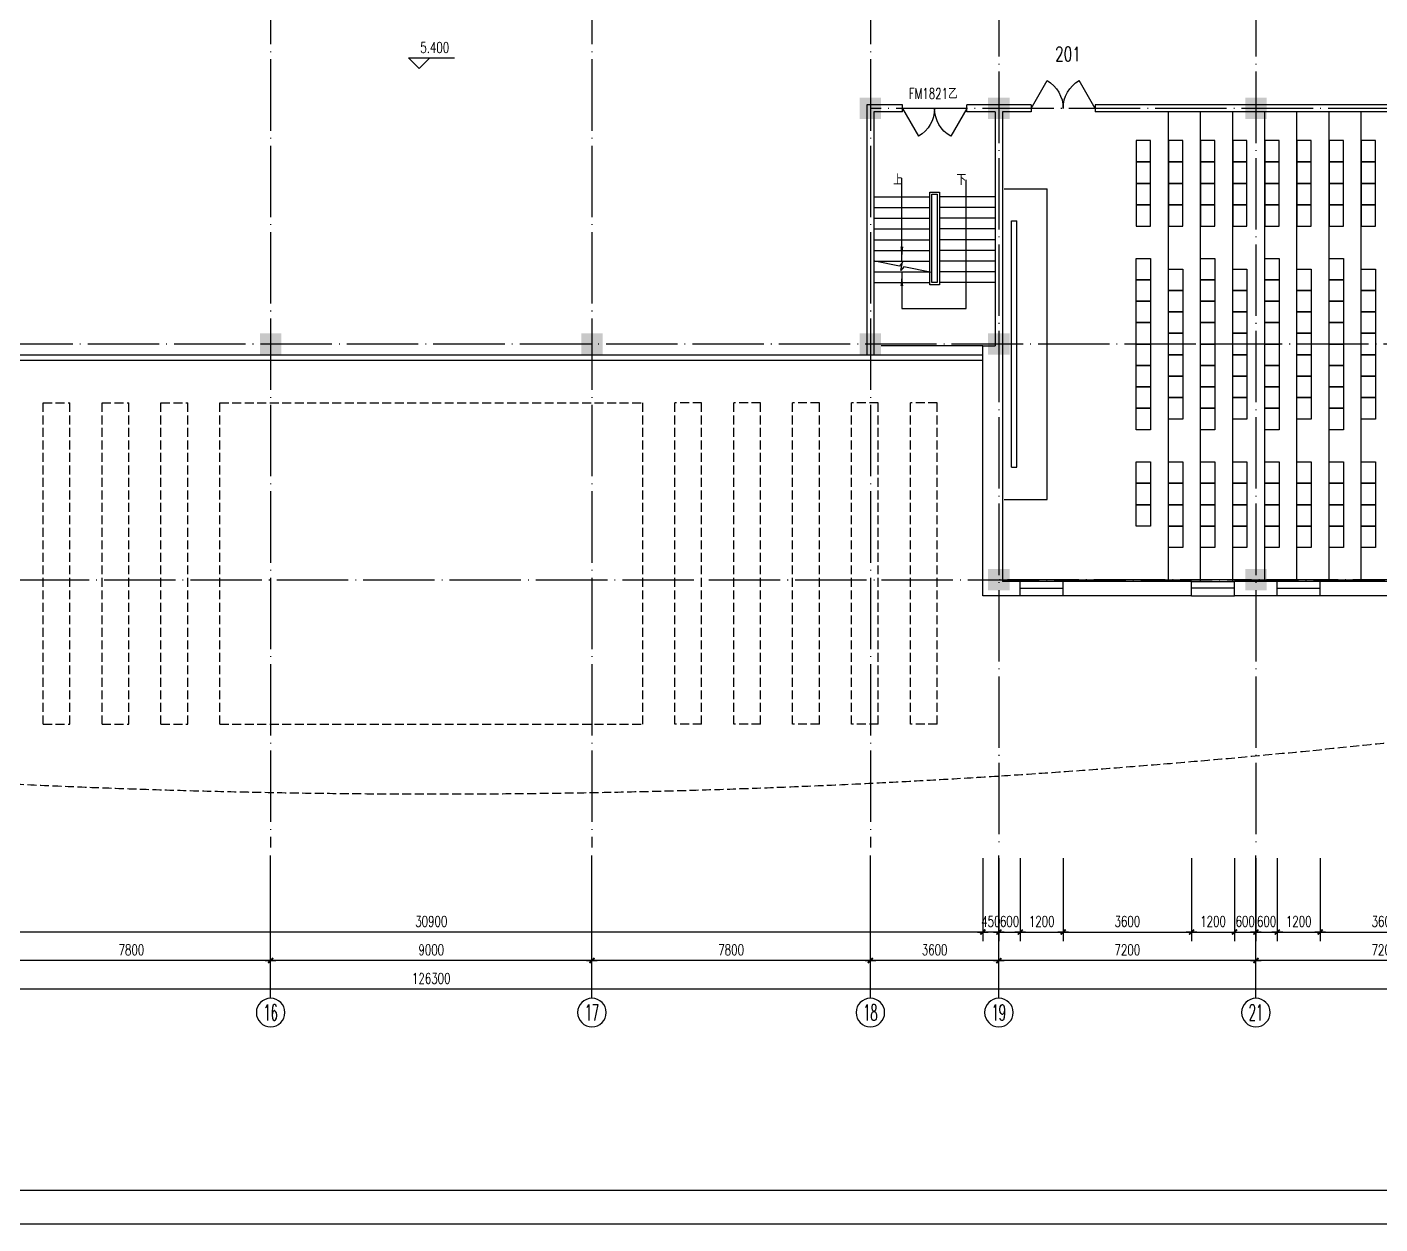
# Model space of a CAD drawing. Extents: x 165127 to 1058185, y 60808 to 144908.
# Drawn here: x 403260 to 441158, y 60808 to 94331 of the extents above; entities that cross this region are included whole.
import ezdxf
from ezdxf.enums import TextEntityAlignment as Align

# ---------------------------------------------------------------- set-up
doc = ezdxf.new("R2010")
doc.units = 0
doc.header["$LTSCALE"] = 1000
doc.linetypes.add('DASH', pattern=[0.35, 0.25, -0.1])
doc.linetypes.add('DOTE', pattern=[2.42, 2, -0.2, 0.02, -0.2])
doc.layers.get('0').update_dxf_attribs({"linetype": 'CONTINUOUS'})
doc.layers.get('DEFPOINTS').update_dxf_attribs({"linetype": 'CONTINUOUS'})
for name, color, linetype in [('AXIS', 3, 'CONTINUOUS'), ('AXIS_TEXT', 7, 'CONTINUOUS'), ('COLUMN', 7, 'CONTINUOUS'), ('DOTE', 1, 'DOTE'), ('F', 252, 'CONTINUOUS'), ('LVTRY', 6, 'CONTINUOUS'), ('PUB_DIM', 3, 'CONTINUOUS'), ('PUB_TEXT', 7, 'CONTINUOUS'), ('STAIR', 3, 'CONTINUOUS'), ('WALL', 255, 'CONTINUOUS'), ('WINDOW', 2, 'CONTINUOUS'), ('WINDOW_TEXT', 7, 'CONTINUOUS'), ('面积注记', 7, 'CONTINUOUS')]:
    doc.layers.add(name, color=color, linetype=linetype)
doc.styles.add('_HZTXT', font='romans.shx', dxfattribs={"width": 0.7, "bigfont": 'z.shx'})
doc.styles.add('COMPLEX', font='COMPLEX')
doc.styles.add('DIM_FONT', font='SIMPLEX.shx', dxfattribs={"width": 0.7})
doc.styles.add('SIMPLEX', font='SIMPLEX.SHX')
doc.dimstyles.new('AXIS', dxfattribs={"dimtxt": 300, "dimasz": 1, "dimexe": 250, "dimexo": 300, "dimgap": 150, "dimtad": 1, "dimdec": 0, "dimdsep": 46, "dimtxsty": 'DIM_FONT', "dimblk": '_DIMX', "dimcen": 2.5, "dimse1": 1, "dimse2": 1, "dimclrt": 7, "dimadec": 0, "dimazin": 0, "dimtfac": 1, "dimtdec": 0, "dimtix": 1, "dimtmove": 2, "dimatfit": 3, "dimldrblk": '_DIMX', "dimfxl": 1, "dimarcsym": 0})
doc.dimstyles.new('DIMA', dxfattribs={"dimtxt": 300, "dimasz": 1, "dimexe": 250, "dimexo": 300, "dimgap": 150, "dimtad": 1, "dimdec": 0, "dimdsep": 46, "dimtxsty": 'DIM_FONT', "dimblk": '_DIMX', "dimcen": 2.5, "dimse1": 1, "dimclrt": 7, "dimadec": 0, "dimazin": 0, "dimtfac": 1, "dimtdec": 0, "dimtix": 1, "dimtmove": 2, "dimatfit": 3, "dimldrblk": '_DIMX', "dimfxl": 1, "dimarcsym": 0})
doc.dimstyles.new('DIMN', dxfattribs={"dimtxt": 300, "dimasz": 1, "dimexe": 250, "dimexo": 300, "dimgap": 150, "dimtad": 1, "dimdec": 0, "dimdsep": 46, "dimtxsty": 'DIM_FONT', "dimblk": '_DIMX', "dimcen": 2.5, "dimclrt": 7, "dimadec": 0, "dimazin": 0, "dimtfac": 1, "dimtdec": 0, "dimtix": 1, "dimtmove": 2, "dimatfit": 3, "dimldrblk": '_DIMX', "dimfxl": 1, "dimarcsym": 0})

# ---------------------------------------------------------------- blocks, each defined once
blk = doc.blocks.new('A$C407C5CBC')
at = {"layer": 'F'}
blk.add_lwpolyline([(0, 600), (400, 600), (400, 0), (0, 0)], close=True, dxfattribs=at)
blk = doc.blocks.new('_FZH')
blk.add_solid([(-0.5, -0.5), (0.5, -0.5), (-0.5, 0.5), (0.5, 0.5)])
blk = doc.blocks.new('_DBLK1')
for p, q in [((-0.5, 0), (-0.25, -0.433)), ((0.5, 0), (0.25, -0.433))]:
    blk.add_line(p, q)
for centre, start, end in [((-0.5, 0), 300, 0), ((0.5, 0), 180, 240)]:
    blk.add_arc(centre, 0.5, start, end)
at = {"layer": 'WINDOW_TEXT', "style": 'SIMPLEX', "flags": 9}
blk.add_attdef('A', text='', height=1, dxfattribs=at).set_placement((0, 1.5), align=Align.MIDDLE)
blk = doc.blocks.new('A$C34131D43')
at = {"color": 244}
for p in [(2500, 950), (37300, 950), (89100, 950)]:
    blk.add_line(p, (159900, 950), dxfattribs=at)
at = {"color": 243}
for p in [(0, 0), (34800, 0), (65600, 0), (101500, 0)]:
    blk.add_line(p, (160900, 0), dxfattribs=at)
blk = doc.blocks.new('_AXISO')
blk.add_circle((0, 0), 0.5)
at = {"layer": 'AXIS_TEXT', "style": 'COMPLEX', "width": 1.041667}
blk.add_attdef('A', text='', height=0.56, dxfattribs=at).set_placement((-0.25, -0.28), (0.25, -0.28), align=Align.FIT)
blk = doc.blocks.new('_DIMX')
blk.add_line((-150, 0), (150, 0))
at = {"const_width": 50}
blk.add_lwpolyline([(-70, -70), (70, 70)], dxfattribs=at)
blk = doc.blocks.new('*D307')
at = {"color": 0, "linetype": 'ByBlock'}
blk.add_line((621193, 122777), (613995, 122777), dxfattribs=at)
at = {"layer": 'DEFPOINTS', "color": 0, "linetype": 'ByBlock'}
for p in [(613994, 124977), (621194, 124977), (613994, 122777)]:
    blk.add_point(p, dxfattribs=at)
at = {"color": 0, "linetype": 'ByBlock', "rotation": 180}
blk.add_blockref('_DIMX', (613994, 122777), dxfattribs=at)
at = {"color": 0, "linetype": 'ByBlock'}
blk.add_blockref('_DIMX', (621194, 122777), dxfattribs=at)
at = {"color": 7, "linetype": 'ByBlock', "insert": (617594, 123077), "char_height": 300, "attachment_point": 5, "style": 'DIM_FONT'}
blk.add_mtext('7200', dxfattribs=at)
blk = doc.blocks.new('*D308')
at = {"color": 0, "linetype": 'ByBlock'}
blk.add_line((613993, 122777), (606795, 122777), dxfattribs=at)
at = {"layer": 'DEFPOINTS', "color": 0, "linetype": 'ByBlock'}
for p in [(606794, 124977), (613994, 124977), (606794, 122777)]:
    blk.add_point(p, dxfattribs=at)
at = {"color": 0, "linetype": 'ByBlock', "rotation": 180}
blk.add_blockref('_DIMX', (606794, 122777), dxfattribs=at)
at = {"color": 0, "linetype": 'ByBlock'}
blk.add_blockref('_DIMX', (613994, 122777), dxfattribs=at)
at = {"color": 7, "linetype": 'ByBlock', "insert": (610394, 123077), "char_height": 300, "attachment_point": 5, "style": 'DIM_FONT'}
blk.add_mtext('7200', dxfattribs=at)
blk = doc.blocks.new('*D309')
at = {"color": 0, "linetype": 'ByBlock'}
blk.add_line((606793, 122777), (603195, 122777), dxfattribs=at)
at = {"layer": 'DEFPOINTS', "color": 0, "linetype": 'ByBlock'}
for p in [(603194, 124977), (606794, 124977), (603194, 122777)]:
    blk.add_point(p, dxfattribs=at)
at = {"color": 0, "linetype": 'ByBlock', "rotation": 180}
blk.add_blockref('_DIMX', (603194, 122777), dxfattribs=at)
at = {"color": 0, "linetype": 'ByBlock'}
blk.add_blockref('_DIMX', (606794, 122777), dxfattribs=at)
at = {"color": 7, "linetype": 'ByBlock', "insert": (604994, 123077), "char_height": 300, "attachment_point": 5, "style": 'DIM_FONT'}
blk.add_mtext('3600', dxfattribs=at)
blk = doc.blocks.new('*D310')
at = {"color": 0, "linetype": 'ByBlock'}
blk.add_line((603193, 122777), (595395, 122777), dxfattribs=at)
at = {"layer": 'DEFPOINTS', "color": 0, "linetype": 'ByBlock'}
for p in [(595394, 124977), (603194, 124977), (595394, 122777)]:
    blk.add_point(p, dxfattribs=at)
at = {"color": 0, "linetype": 'ByBlock', "rotation": 180}
blk.add_blockref('_DIMX', (595394, 122777), dxfattribs=at)
at = {"color": 0, "linetype": 'ByBlock'}
blk.add_blockref('_DIMX', (603194, 122777), dxfattribs=at)
at = {"color": 7, "linetype": 'ByBlock', "insert": (599294, 123077), "char_height": 300, "attachment_point": 5, "style": 'DIM_FONT'}
blk.add_mtext('7800', dxfattribs=at)
blk = doc.blocks.new('*D311')
at = {"color": 0, "linetype": 'ByBlock'}
blk.add_line((595393, 122777), (586395, 122777), dxfattribs=at)
at = {"layer": 'DEFPOINTS', "color": 0, "linetype": 'ByBlock'}
for p in [(586394, 124977), (595394, 124977), (586394, 122777)]:
    blk.add_point(p, dxfattribs=at)
at = {"color": 0, "linetype": 'ByBlock', "rotation": 180}
blk.add_blockref('_DIMX', (586394, 122777), dxfattribs=at)
at = {"color": 0, "linetype": 'ByBlock'}
blk.add_blockref('_DIMX', (595394, 122777), dxfattribs=at)
at = {"color": 7, "linetype": 'ByBlock', "insert": (590894, 123077), "char_height": 300, "attachment_point": 5, "style": 'DIM_FONT'}
blk.add_mtext('9000', dxfattribs=at)
blk = doc.blocks.new('*D312')
at = {"color": 0, "linetype": 'ByBlock'}
blk.add_line((586393, 122777), (578595, 122777), dxfattribs=at)
at = {"layer": 'DEFPOINTS', "color": 0, "linetype": 'ByBlock'}
for p in [(578594, 124977), (586394, 124977), (578594, 122777)]:
    blk.add_point(p, dxfattribs=at)
at = {"color": 0, "linetype": 'ByBlock', "rotation": 180}
blk.add_blockref('_DIMX', (578594, 122777), dxfattribs=at)
at = {"color": 0, "linetype": 'ByBlock'}
blk.add_blockref('_DIMX', (586394, 122777), dxfattribs=at)
at = {"color": 7, "linetype": 'ByBlock', "insert": (582494, 123077), "char_height": 300, "attachment_point": 5, "style": 'DIM_FONT'}
blk.add_mtext('7800', dxfattribs=at)
blk = doc.blocks.new('*D322')
at = {"color": 0, "linetype": 'ByBlock'}
for p, q in [((527744, 124677), (527744, 121727)), ((654044, 124677), (654044, 121727)), ((654043, 121977), (527745, 121977))]:
    blk.add_line(p, q, dxfattribs=at)
at = {"layer": 'DEFPOINTS', "color": 0, "linetype": 'ByBlock'}
for p in [(527744, 124977), (654044, 124977), (527744, 121977)]:
    blk.add_point(p, dxfattribs=at)
at = {"color": 0, "linetype": 'ByBlock', "rotation": 180}
blk.add_blockref('_DIMX', (527744, 121977), dxfattribs=at)
at = {"color": 0, "linetype": 'ByBlock'}
blk.add_blockref('_DIMX', (654044, 121977), dxfattribs=at)
at = {"color": 7, "linetype": 'ByBlock', "insert": (590894, 122277), "char_height": 300, "attachment_point": 5, "style": 'DIM_FONT'}
blk.add_mtext('126300', dxfattribs=at)
blk = doc.blocks.new('*D359')
at = {"color": 0, "linetype": 'ByBlock'}
for p, q in [((606344, 125647), (606344, 123324)), ((606794, 125647), (606794, 123324)), ((606343, 123574), (606342, 123574)), ((606794, 123574), (606344, 123574)), ((606795, 123574), (606796, 123574))]:
    blk.add_line(p, q, dxfattribs=at)
at = {"layer": 'DEFPOINTS', "color": 0, "linetype": 'ByBlock'}
for p in [(606344, 125947), (606794, 125947), (606344, 123574)]:
    blk.add_point(p, dxfattribs=at)
at = {"color": 0, "linetype": 'ByBlock'}
for p, rotation in [((606344, 123574), 359.9999999999982), ((606794, 123574), 179.9999999999982)]:
    blk.add_blockref('_DIMX', p, dxfattribs=dict(at, rotation=rotation))
at = {"color": 7, "linetype": 'ByBlock', "insert": (606569, 123874), "char_height": 300, "attachment_point": 5, "style": 'DIM_FONT'}
blk.add_mtext('450', dxfattribs=at)
blk = doc.blocks.new('*D376')
at = {"color": 0, "linetype": 'ByBlock'}
for p, q in [((575444, 125647), (575444, 123324)), ((606344, 125647), (606344, 123324)), ((606343, 123574), (575445, 123574))]:
    blk.add_line(p, q, dxfattribs=at)
at = {"layer": 'DEFPOINTS', "color": 0, "linetype": 'ByBlock'}
for p in [(575444, 125947), (606344, 125947), (575444, 123574)]:
    blk.add_point(p, dxfattribs=at)
at = {"color": 0, "linetype": 'ByBlock'}
for p, rotation in [((575444, 123574), 179.9999999999987), ((606344, 123574), 359.9999999999987)]:
    blk.add_blockref('_DIMX', p, dxfattribs=dict(at, rotation=rotation))
at = {"color": 7, "linetype": 'ByBlock', "insert": (590894, 123874), "char_height": 300, "attachment_point": 5, "style": 'DIM_FONT'}
blk.add_mtext('30900', dxfattribs=at)
blk = doc.blocks.new('*D387')
at = {"color": 0, "linetype": 'ByBlock'}
for p, q in [((607394, 125647), (607394, 123324)), ((608594, 125647), (608594, 123324)), ((607395, 123574), (608593, 123574))]:
    blk.add_line(p, q, dxfattribs=at)
at = {"layer": 'DEFPOINTS', "color": 0, "linetype": 'ByBlock'}
for p in [(607394, 125947), (608594, 125947), (608594, 123574)]:
    blk.add_point(p, dxfattribs=at)
at = {"color": 0, "linetype": 'ByBlock', "rotation": 180}
blk.add_blockref('_DIMX', (607394, 123574), dxfattribs=at)
at = {"color": 0, "linetype": 'ByBlock'}
blk.add_blockref('_DIMX', (608594, 123574), dxfattribs=at)
at = {"color": 7, "linetype": 'ByBlock', "insert": (607994, 123874), "char_height": 300, "attachment_point": 5, "style": 'DIM_FONT'}
blk.add_mtext('1200', dxfattribs=at)
blk = doc.blocks.new('*D388')
at = {"color": 0, "linetype": 'ByBlock'}
for p, q in [((608594, 125647), (608594, 123324)), ((612194, 125647), (612194, 123324)), ((608595, 123574), (612193, 123574))]:
    blk.add_line(p, q, dxfattribs=at)
at = {"layer": 'DEFPOINTS', "color": 0, "linetype": 'ByBlock'}
for p in [(608594, 125947), (612194, 125947), (612194, 123574)]:
    blk.add_point(p, dxfattribs=at)
at = {"color": 0, "linetype": 'ByBlock', "rotation": 180}
blk.add_blockref('_DIMX', (608594, 123574), dxfattribs=at)
at = {"color": 0, "linetype": 'ByBlock'}
blk.add_blockref('_DIMX', (612194, 123574), dxfattribs=at)
at = {"color": 7, "linetype": 'ByBlock', "insert": (610394, 123874), "char_height": 300, "attachment_point": 5, "style": 'DIM_FONT'}
blk.add_mtext('3600', dxfattribs=at)
blk = doc.blocks.new('*D389')
at = {"color": 0, "linetype": 'ByBlock'}
for p, q in [((612194, 125647), (612194, 123324)), ((613394, 125647), (613394, 123324)), ((612195, 123574), (613393, 123574))]:
    blk.add_line(p, q, dxfattribs=at)
at = {"layer": 'DEFPOINTS', "color": 0, "linetype": 'ByBlock'}
for p in [(612194, 125947), (613394, 125947), (613394, 123574)]:
    blk.add_point(p, dxfattribs=at)
at = {"color": 0, "linetype": 'ByBlock', "rotation": 180}
blk.add_blockref('_DIMX', (612194, 123574), dxfattribs=at)
at = {"color": 0, "linetype": 'ByBlock'}
blk.add_blockref('_DIMX', (613394, 123574), dxfattribs=at)
at = {"color": 7, "linetype": 'ByBlock', "insert": (612794, 123874), "char_height": 300, "attachment_point": 5, "style": 'DIM_FONT'}
blk.add_mtext('1200', dxfattribs=at)
blk = doc.blocks.new('*D390')
at = {"color": 0, "linetype": 'ByBlock'}
for p, q in [((613394, 125647), (613394, 123324)), ((613994, 125647), (613994, 123324)), ((613393, 123574), (613392, 123574)), ((613394, 123574), (613994, 123574)), ((613995, 123574), (613996, 123574))]:
    blk.add_line(p, q, dxfattribs=at)
at = {"layer": 'DEFPOINTS', "color": 0, "linetype": 'ByBlock'}
for p in [(613394, 125947), (613994, 125947), (613994, 123574)]:
    blk.add_point(p, dxfattribs=at)
at = {"color": 0, "linetype": 'ByBlock'}
blk.add_blockref('_DIMX', (613394, 123574), dxfattribs=at)
at = {"color": 0, "linetype": 'ByBlock', "rotation": 180}
blk.add_blockref('_DIMX', (613994, 123574), dxfattribs=at)
at = {"color": 7, "linetype": 'ByBlock', "insert": (613694, 123874), "char_height": 300, "attachment_point": 5, "style": 'DIM_FONT'}
blk.add_mtext('600', dxfattribs=at)
blk = doc.blocks.new('*D391')
at = {"color": 0, "linetype": 'ByBlock'}
for p, q in [((613994, 125647), (613994, 123324)), ((614594, 125647), (614594, 123324)), ((613993, 123574), (613992, 123574)), ((613994, 123574), (614594, 123574)), ((614595, 123574), (614596, 123574))]:
    blk.add_line(p, q, dxfattribs=at)
at = {"layer": 'DEFPOINTS', "color": 0, "linetype": 'ByBlock'}
for p in [(613994, 125947), (614594, 125947), (614594, 123574)]:
    blk.add_point(p, dxfattribs=at)
at = {"color": 0, "linetype": 'ByBlock'}
blk.add_blockref('_DIMX', (613994, 123574), dxfattribs=at)
at = {"color": 0, "linetype": 'ByBlock', "rotation": 180}
blk.add_blockref('_DIMX', (614594, 123574), dxfattribs=at)
at = {"color": 7, "linetype": 'ByBlock', "insert": (614294, 123874), "char_height": 300, "attachment_point": 5, "style": 'DIM_FONT'}
blk.add_mtext('600', dxfattribs=at)
blk = doc.blocks.new('*D392')
at = {"color": 0, "linetype": 'ByBlock'}
for p, q in [((614594, 125647), (614594, 123324)), ((615794, 125647), (615794, 123324)), ((614595, 123574), (615793, 123574))]:
    blk.add_line(p, q, dxfattribs=at)
at = {"layer": 'DEFPOINTS', "color": 0, "linetype": 'ByBlock'}
for p in [(614594, 125947), (615794, 125947), (615794, 123574)]:
    blk.add_point(p, dxfattribs=at)
at = {"color": 0, "linetype": 'ByBlock', "rotation": 180}
blk.add_blockref('_DIMX', (614594, 123574), dxfattribs=at)
at = {"color": 0, "linetype": 'ByBlock'}
blk.add_blockref('_DIMX', (615794, 123574), dxfattribs=at)
at = {"color": 7, "linetype": 'ByBlock', "insert": (615194, 123874), "char_height": 300, "attachment_point": 5, "style": 'DIM_FONT'}
blk.add_mtext('1200', dxfattribs=at)
blk = doc.blocks.new('*D393')
at = {"color": 0, "linetype": 'ByBlock'}
for p, q in [((615794, 125647), (615794, 123324)), ((619394, 125647), (619394, 123324)), ((615795, 123574), (619393, 123574))]:
    blk.add_line(p, q, dxfattribs=at)
at = {"layer": 'DEFPOINTS', "color": 0, "linetype": 'ByBlock'}
for p in [(615794, 125947), (619394, 125947), (619394, 123574)]:
    blk.add_point(p, dxfattribs=at)
at = {"color": 0, "linetype": 'ByBlock', "rotation": 180}
blk.add_blockref('_DIMX', (615794, 123574), dxfattribs=at)
at = {"color": 0, "linetype": 'ByBlock'}
blk.add_blockref('_DIMX', (619394, 123574), dxfattribs=at)
at = {"color": 7, "linetype": 'ByBlock', "insert": (617594, 123874), "char_height": 300, "attachment_point": 5, "style": 'DIM_FONT'}
blk.add_mtext('3600', dxfattribs=at)
blk = doc.blocks.new('*D401')
at = {"color": 0, "linetype": 'ByBlock'}
for p, q in [((607394, 125647), (607394, 123324)), ((606793, 123574), (606792, 123574)), ((606794, 123574), (607394, 123574)), ((607395, 123574), (607396, 123574))]:
    blk.add_line(p, q, dxfattribs=at)
at = {"layer": 'DEFPOINTS', "color": 0, "linetype": 'ByBlock'}
for p in [(606794, 125947), (607394, 125947), (607394, 123574)]:
    blk.add_point(p, dxfattribs=at)
at = {"color": 0, "linetype": 'ByBlock'}
blk.add_blockref('_DIMX', (606794, 123574), dxfattribs=at)
at = {"color": 0, "linetype": 'ByBlock', "rotation": 180}
blk.add_blockref('_DIMX', (607394, 123574), dxfattribs=at)
at = {"color": 7, "linetype": 'ByBlock', "insert": (607094, 123874), "char_height": 300, "attachment_point": 5, "style": 'DIM_FONT'}
blk.add_mtext('600', dxfattribs=at)
blk = doc.blocks.new('M_B14FAZ')
for p, q in [((-0.5, 0.5), (0.5, 0.5)), ((0.5, 0.021), (-0.5, 0.021)), ((-0.5, -0.5), (0.5, -0.5))]:
    blk.add_line(p, q)
blk = doc.blocks.new('_ARROW')
blk.add_solid([(0, 0), (-1, 0.1), (-1, -0.1)])

msp = doc.modelspace()

# ---------------------------------------------------------------- linework, layer by layer
at = {"layer": 'AXIS'}
for p, q in [((410083, 67129.8), (410083, 71129.8)), ((419083, 67129.8), (419083, 71129.8)), ((426883, 67129.8), (426883, 71129.8)), ((430483, 67129.8), (430483, 71129.8)), ((437683, 67129.8), (437683, 71129.8))]:
    msp.add_line(p, q, dxfattribs=at)
at = {"layer": 'DOTE'}
for p, q in [((410083, 139407.6), (410083, 71351.8)), ((419083, 139407.6), (419083, 71351.8)), ((426883, 139407.6), (426883, 71351.8)), ((430483, 95503.1), (430483, 71351.8)), ((437683, 95503.1), (437683, 71351.8)), ((463483, 92053.1), (426883, 92053.1)), ((481979.6, 85453.1), (347336.4, 85453.1)), ((347336.4, 78853.1), (481979.6, 78853.1)), ((452083, 78853.1), (430483, 78853.1))]:
    msp.add_line(p, q, dxfattribs=at)
at = {"layer": 'LVTRY'}
for p, q in [((435233, 78803.1), (435233, 91953.1)), ((436133, 78803.1), (436133, 91953.1)), ((437033, 78803.1), (437033, 91953.1)), ((437933, 78803.1), (437933, 91953.1)), ((438833, 78803.1), (438833, 91953.1)), ((439733, 78803.1), (439733, 91953.1)), ((440633, 78803.1), (440633, 91953.1)), ((430633, 89803.1), (431833, 89803.1)), ((431833, 81103.1), (431833, 89803.1)), ((430833, 82003.1), (430833, 88903.1)), ((430833, 88903.1), (430983, 88903.1)), ((430983, 82003.1), (430983, 88903.1)), ((430833, 82003.1), (430983, 82003.1)), ((430633, 81103.1), (431833, 81103.1))]:
    msp.add_line(p, q, dxfattribs=at)
at = {"layer": 'PUB_DIM'}
for p, q in [((414240.4, 93167.2), (413940.4, 93467.2)), ((413940.4, 93467.2), (414540.4, 93467.2)), ((414240.4, 93467.2), (415231.9, 93467.2)), ((414540.4, 93467.2), (414240.4, 93167.2))]:
    msp.add_line(p, q, dxfattribs=at)
for points in [[(427765.5, 87775.5), (427765.5, 90094.6)], [(427765.5, 87475.5), (427765.5, 86447.3), (429567.3, 86447.3), (429567.3, 90056.2)]]:
    msp.add_lwpolyline(points, dxfattribs=at)
at = {"layer": 'STAIR'}
for p, q in [((426983, 89575.5), (428548, 89575.5)), ((428548, 87115.5), (428548, 89708.5)), ((428548, 89708.5), (428818, 89708.5)), ((428608, 87175.5), (428608, 89648.5)), ((428608, 89648.5), (428758, 89648.5)), ((428758, 89648.5), (428758, 87175.5)), ((428818, 89708.5), (428818, 87115.5)), ((430383, 89575.5), (428818, 89575.5)), ((426983, 89275.5), (428548, 89275.5)), ((430383, 89275.5), (428818, 89275.5)), ((426983, 88975.5), (428548, 88975.5)), ((430383, 88975.5), (428818, 88975.5)), ((426983, 88675.5), (428548, 88675.5)), ((426983, 88375.5), (428548, 88375.5)), ((430383, 88675.5), (428818, 88675.5)), ((430383, 88375.5), (428818, 88375.5)), ((426983, 88075.5), (428548, 88075.5)), ((430383, 88075.5), (428818, 88075.5)), ((426983, 87775.5), (428548, 87775.5)), ((427701.7, 87637.2), (427010, 87775.5)), ((427784.1, 87743.1), (427701.7, 87637.2)), ((427737, 87507.8), (427784.1, 87743.1)), ((427819.4, 87613.7), (427737, 87507.8)), ((428608, 87456.1), (427819.4, 87613.7)), ((430383, 87775.5), (428818, 87775.5)), ((426983, 87475.5), (428548, 87475.5)), ((426983, 87175.5), (428548, 87175.5)), ((428758, 87175.5), (428608, 87175.5)), ((430383, 87475.5), (428818, 87475.5)), ((430383, 87175.5), (428818, 87175.5)), ((428818, 87115.5), (428548, 87115.5))]:
    msp.add_line(p, q, dxfattribs=at)
at = {"layer": 'STAIR', "linetype": 'DASH'}
for p, q in [((403709.8, 74803.1), (403709.8, 83803.1)), ((403709.8, 83803.1), (404459.8, 83803.1)), ((404459.8, 74803.1), (404459.8, 83803.1)), ((405359.8, 74803.1), (405359.8, 83803.1)), ((405359.8, 83803.1), (406109.8, 83803.1)), ((406109.8, 74803.1), (406109.8, 83803.1)), ((407009.8, 74803.1), (407009.8, 83803.1)), ((407009.8, 83803.1), (407759.8, 83803.1)), ((407759.8, 74803.1), (407759.8, 83803.1)), ((408659.8, 74803.1), (408659.8, 83803.1)), ((408659.8, 83803.1), (420506.3, 83803.1)), ((420506.3, 74803.1), (420506.3, 83803.1)), ((421406.3, 74803.1), (421406.3, 83803.1)), ((422156.3, 83803.1), (421406.3, 83803.1)), ((422156.3, 74803.1), (422156.3, 83803.1)), ((423056.3, 74803.1), (423056.3, 83803.1)), ((423806.3, 83803.1), (423056.3, 83803.1)), ((423806.3, 74803.1), (423806.3, 83803.1)), ((424706.3, 74803.1), (424706.3, 83803.1)), ((425456.3, 83803.1), (424706.3, 83803.1)), ((425456.3, 74803.1), (425456.3, 83803.1)), ((427106.3, 83803.1), (426356.3, 83803.1)), ((426356.3, 74803.1), (426356.3, 83803.1)), ((427106.3, 74803.1), (427106.3, 83803.1)), ((428006.3, 74803.1), (428006.3, 83803.1)), ((428756.3, 83803.1), (428006.3, 83803.1)), ((428756.3, 74803.1), (428756.3, 83803.1)), ((403709.8, 74803.1), (404459.8, 74803.1)), ((405359.8, 74803.1), (406109.8, 74803.1)), ((407009.8, 74803.1), (407759.8, 74803.1)), ((408659.8, 74803.1), (420506.3, 74803.1)), ((422156.3, 74803.1), (421406.3, 74803.1)), ((423806.3, 74803.1), (423056.3, 74803.1)), ((425456.3, 74803.1), (424706.3, 74803.1)), ((427106.3, 74803.1), (426356.3, 74803.1)), ((428756.3, 74803.1), (428006.3, 74803.1))]:
    msp.add_line(p, q, dxfattribs=at)
msp.add_arc((414658, 321665.8), 248814, 258.753802, 281.210982, dxfattribs=at)
at = {"layer": 'WALL'}
for p, q in [((426783, 92153.1), (426783, 85153.1)), ((427783, 92153.1), (426783, 92153.1)), ((427783, 91953.1), (427783, 92153.1)), ((431383, 92153.1), (429583, 92153.1)), ((429583, 91953.1), (429583, 92153.1)), ((431383, 92153.1), (431383, 91953.1)), ((449783, 92153.1), (433183, 92153.1)), ((433183, 92153.1), (433183, 91953.1)), ((426983, 91953.1), (426983, 85153.1)), ((427783, 91953.1), (426983, 91953.1)), ((430383, 91953.1), (429583, 91953.1)), ((430383, 91953.1), (430383, 85403.1)), ((430583, 91953.1), (430583, 78803.1)), ((431383, 91953.1), (430583, 91953.1)), ((449583, 91953.1), (433183, 91953.1)), ((430033, 78403.1), (430033, 85403.1)), ((430033, 85403.1), (430383, 85403.1)), ((431083, 78803.1), (430583, 78803.1)), ((431083, 78403.1), (431083, 78803.1)), ((432283, 78403.1), (432283, 78803.1)), ((435883, 78803.1), (432283, 78803.1)), ((435883, 78403.1), (435883, 78803.1)), ((437083, 78403.1), (437083, 78803.1)), ((438283, 78803.1), (437083, 78803.1)), ((438283, 78403.1), (438283, 78803.1)), ((439483, 78403.1), (439483, 78803.1)), ((443083, 78803.1), (439483, 78803.1)), ((431083, 78403.1), (430033, 78403.1)), ((435883, 78403.1), (432283, 78403.1)), ((438283, 78403.1), (437083, 78403.1)), ((443083, 78403.1), (439483, 78403.1))]:
    msp.add_line(p, q, dxfattribs=at)
at = {"layer": 'WINDOW'}
for p, q in [((430032.7, 85403.1), (427182.7, 85403.1)), ((399133, 85153.1), (430033, 85153.1)), ((399133, 85003.1), (430033, 85003.1))]:
    msp.add_line(p, q, dxfattribs=at)

# ---------------------------------------------------------------- block references
at = {"layer": 'AXIS'}
ref = msp.add_blockref('_AXISO', (410083, 66729.8), dxfattribs=dict(at, xscale=-800, yscale=800, zscale=800, rotation=180))
ref.add_attrib('A', '16', dxfattribs={"layer": 'AXIS_TEXT', "height": 448, "style": 'COMPLEX', "width": 0.646552}).set_placement((409883, 66505.8), (410283, 66505.8), align=Align.FIT)
ref = msp.add_blockref('_AXISO', (419083, 66729.8), dxfattribs=dict(at, xscale=-800, yscale=800, zscale=800, rotation=180))
ref.add_attrib('A', '17', dxfattribs={"layer": 'AXIS_TEXT', "height": 448, "style": 'COMPLEX', "width": 0.646552}).set_placement((418883, 66505.8), (419283, 66505.8), align=Align.FIT)
ref = msp.add_blockref('_AXISO', (426883, 66729.8), dxfattribs=dict(at, xscale=-800, yscale=800, zscale=800, rotation=180))
ref.add_attrib('A', '18', dxfattribs={"layer": 'AXIS_TEXT', "height": 448, "style": 'COMPLEX', "width": 0.646552}).set_placement((426683, 66505.8), (427083, 66505.8), align=Align.FIT)
ref = msp.add_blockref('_AXISO', (430483, 66729.8), dxfattribs=dict(at, xscale=-800, yscale=800, zscale=800, rotation=180))
ref.add_attrib('A', '19', dxfattribs={"layer": 'AXIS_TEXT', "height": 448, "style": 'COMPLEX', "width": 0.646552}).set_placement((430283, 66505.8), (430683, 66505.8), align=Align.FIT)
ref = msp.add_blockref('_AXISO', (437683, 66729.8), dxfattribs=dict(at, xscale=-800, yscale=800, zscale=800, rotation=180))
ref.add_attrib('A', '21', dxfattribs={"layer": 'AXIS_TEXT', "height": 448, "style": 'COMPLEX', "width": 0.646552}).set_placement((437483, 66505.8), (437883, 66505.8), align=Align.FIT)
at = {"layer": 'COLUMN', "yscale": 600, "zscale": 600}
for p, xscale in [((426883, 92053.1), -600), ((430483, 92053.1), -600), ((437683, 92053.1), -600), ((410083, 85453.1), 600), ((419083, 85453.1), -600), ((426883, 85453.1), -600), ((430483, 85453.1), -600), ((430483, 78853.1), -600), ((437683, 78853.1), -600)]:
    msp.add_blockref('_FZH', p, dxfattribs=dict(at, xscale=xscale))
at = {"layer": 'PUB_DIM', "xscale": -400, "yscale": 400, "zscale": 400}
for p, rotation in [((427765.5, 87775.5), 90), ((427765.5, 87475.5), 270)]:
    msp.add_blockref('_ARROW', p, dxfattribs=dict(at, rotation=rotation))
at = {"layer": 'STAIR', "xscale": -1}
for p in [(434733, 90553.1), (435633, 90553.1), (436533, 90553.1), (437433, 90553.1), (438333, 90553.1), (439233, 90553.1), (440133, 90553.1), (441033, 90553.1), (434733, 89953.1), (435633, 89953.1), (436533, 89953.1), (437433, 89953.1), (438333, 89953.1), (439233, 89953.1), (440133, 89953.1), (441033, 89953.1), (434733, 89353.1), (435633, 89353.1), (436533, 89353.1), (437433, 89353.1), (438333, 89353.1), (439233, 89353.1), (440133, 89353.1), (441033, 89353.1), (434733, 88753.1), (435633, 88753.1), (436533, 88753.1), (437433, 88753.1), (438333, 88753.1), (439233, 88753.1), (440133, 88753.1), (441033, 88753.1)]:
    msp.add_blockref('A$C407C5CBC', p, dxfattribs=at)
at = {"layer": 'STAIR', "rotation": 180}
for p in [(434733, 87853.1), (435633, 87553.1), (436533, 87853.1), (437433, 87553.1), (438333, 87853.1), (439233, 87553.1), (440133, 87853.1), (441033, 87553.1), (434733, 87253.1), (436533, 87253.1), (438333, 87253.1), (440133, 87253.1), (435633, 86953.1), (437433, 86953.1), (439233, 86953.1), (441033, 86953.1), (434733, 86653.1), (436533, 86653.1), (438333, 86653.1), (440133, 86653.1), (434733, 86053.1), (435633, 86353.1), (436533, 86053.1), (437433, 86353.1), (438333, 86053.1), (439233, 86353.1), (440133, 86053.1), (441033, 86353.1), (435633, 85753.1), (437433, 85753.1), (439233, 85753.1), (441033, 85753.1), (434733, 85453.1), (436533, 85453.1), (438333, 85453.1), (440133, 85453.1), (435633, 85153.1), (437433, 85153.1), (439233, 85153.1), (441033, 85153.1), (434733, 84853.1), (435633, 84553.1), (436533, 84853.1), (437433, 84553.1), (438333, 84853.1), (439233, 84553.1), (440133, 84853.1), (441033, 84553.1), (434733, 84253.1), (436533, 84253.1), (438333, 84253.1), (440133, 84253.1), (435633, 83953.1), (437433, 83953.1), (439233, 83953.1), (441033, 83953.1), (434733, 83653.1), (436533, 83653.1), (438333, 83653.1), (440133, 83653.1), (434733, 82153.1), (435633, 82153.1), (436533, 82153.1), (437433, 82153.1), (438333, 82153.1), (439233, 82153.1), (440133, 82153.1), (441033, 82153.1), (434733, 81553.1), (435633, 81553.1), (436533, 81553.1), (437433, 81553.1), (438333, 81553.1), (439233, 81553.1), (440133, 81553.1), (441033, 81553.1), (434733, 80953.1), (435633, 80953.1), (436533, 80953.1), (437433, 80953.1), (438333, 80953.1), (439233, 80953.1), (440133, 80953.1), (441033, 80953.1), (435633, 80353.1), (436533, 80353.1), (437433, 80353.1), (438333, 80353.1), (439233, 80353.1), (440133, 80353.1), (441033, 80353.1)]:
    msp.add_blockref('A$C407C5CBC', p, dxfattribs=at)
at = {"layer": 'WINDOW'}
msp.add_blockref('A$C34131D43', (338331.6, 60808.1), dxfattribs=at)
at = {"layer": 'WINDOW', "zscale": 1800, "rotation": 180}
for p, xscale, yscale in [((432283, 92053.1), -1800, 1800), ((428683, 92053.1), 1800, -1800)]:
    msp.add_blockref('_DBLK1', p, dxfattribs=dict(at, xscale=xscale, yscale=yscale))
at = {"layer": 'WINDOW', "yscale": 400, "zscale": 1200}
for p, xscale in [((431683, 78603.1), -1200), ((436483, 78603.1), 1200), ((438883, 78603.1), -1200)]:
    msp.add_blockref('M_B14FAZ', p, dxfattribs=dict(at, xscale=xscale))

# ---------------------------------------------------------------- texts
at = {"layer": 'PUB_DIM', "style": 'DIM_FONT', "width": 0.7}
msp.add_text('5.400', height=300, dxfattribs=at).set_placement((414680.8, 93758.4), align=Align.MIDDLE)
at = {"layer": 'PUB_TEXT', "style": '_HZTXT', "width": 0.7}
for s, p in [('FM1821乙', (427960.8, 92318.8)), ('上', (427517.6, 89909.1)), ('下', (429294.3, 89909.1))]:
    msp.add_text(s, height=300, dxfattribs=at).set_placement(p)
at = {"layer": '面积注记', "insert": (432058.3, 93776.5), "char_height": 400, "width": 2582.996, "attachment_point": 1, "style": 'DIM_FONT'}
msp.add_mtext('201', dxfattribs=at)

# ---------------------------------------------------------------- dimensions: what is measured, and where the dimension line sits
at = {"layer": 'AXIS'}
dim = msp.add_aligned_dim(p1=(477733, 70384.9), p2=(351433, 70384.9), distance=3000, dimstyle='DIMN', dxfattribs=at)
dim.commit()
dim.dimension.update_dxf_attribs({"geometry": '*D322', "text_midpoint": (414583, 67684.9), "insert": (-176311.1, -54591.7)})
for base, p1, p2, picture, middle in [((402283, 68184.9), (410083, 70384.9), (402283, 70384.9), '*D312', (406183, 68484.9)), ((410083, 68184.9), (419083, 70384.9), (410083, 70384.9), '*D311', (414583, 68484.9)), ((419083, 68184.9), (426883, 70384.9), (419083, 70384.9), '*D310', (422983, 68484.9)), ((426883, 68184.9), (430483, 70384.9), (426883, 70384.9), '*D309', (428683, 68484.9)), ((430483, 68184.9), (437683, 70384.9), (430483, 70384.9), '*D308', (434083, 68484.9)), ((437683, 68184.9), (444883, 70384.9), (437683, 70384.9), '*D307', (441283, 68484.9))]:
    dim = msp.add_linear_dim(base=base, p1=p1, p2=p2, angle=180, dimstyle='AXIS', dxfattribs=at)
    dim.commit()
    dim.dimension.update_dxf_attribs({"geometry": picture, "text_midpoint": middle, "insert": (-176311.1, -54591.7)})
at = {"layer": 'PUB_DIM'}
for p1, p2, distance, dimstyle, picture, middle in [((430033, 71355.5), (399133, 71355.5), 2373.7, 'DIMN', '*D376', (414583, 69281.9)), ((430483, 71355.5), (430033, 71355.5), 2373.7, 'DIMN', '*D359', (430258, 69281.9)), ((430483, 71355.5), (431083, 71355.5), -2373.7, 'DIMA', '*D401', (430783, 69281.9)), ((431083, 71355.5), (432283, 71355.5), -2373.7, 'DIMN', '*D387', (431683, 69281.9)), ((432283, 71355.5), (435883, 71355.5), -2373.7, 'DIMN', '*D388', (434083, 69281.9)), ((435883, 71355.5), (437083, 71355.5), -2373.7, 'DIMN', '*D389', (436483, 69281.9)), ((437083, 71355.5), (437683, 71355.5), -2373.7, 'DIMN', '*D390', (437383, 69281.9)), ((437683, 71355.5), (438283, 71355.5), -2373.7, 'DIMN', '*D391', (437983, 69281.9)), ((438283, 71355.5), (439483, 71355.5), -2373.7, 'DIMN', '*D392', (438883, 69281.9)), ((439483, 71355.5), (443083, 71355.5), -2373.7, 'DIMN', '*D393', (441283, 69281.9))]:
    dim = msp.add_aligned_dim(p1=p1, p2=p2, distance=distance, dimstyle=dimstyle, dxfattribs=at)
    dim.commit()
    dim.dimension.update_dxf_attribs({"geometry": picture, "text_midpoint": middle, "insert": (-176311.1, -54591.7)})

doc.saveas('drawing.dxf')
